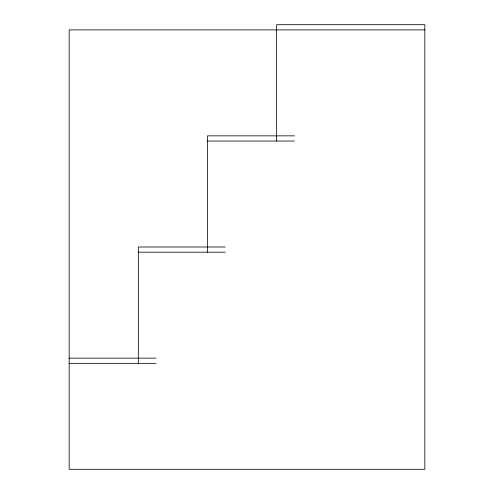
<?xml version="1.0" encoding="UTF-8"?>
<svg xmlns="http://www.w3.org/2000/svg" width="494" height="494" viewBox="0 0 494 494"><rect width="100%" height="100%" fill="white"/><g stroke="black" fill="none" stroke-linecap="round" stroke-linejoin="round"><path stroke-width="0.74" d="M424.84 29.887L69.16 29.887L69.16 469.3L424.84 469.3L424.84 24.7L276.64 24.7L276.64 141.037M294.424 135.85L207.48 135.85L207.48 252.187M207.48 141.037L294.424 141.037M225.264 247L138.32 247L138.32 363.337M138.32 252.187L225.264 252.187M69.16 358.15L156.104 358.15M69.16 363.337L156.104 363.337"/></g></svg>
